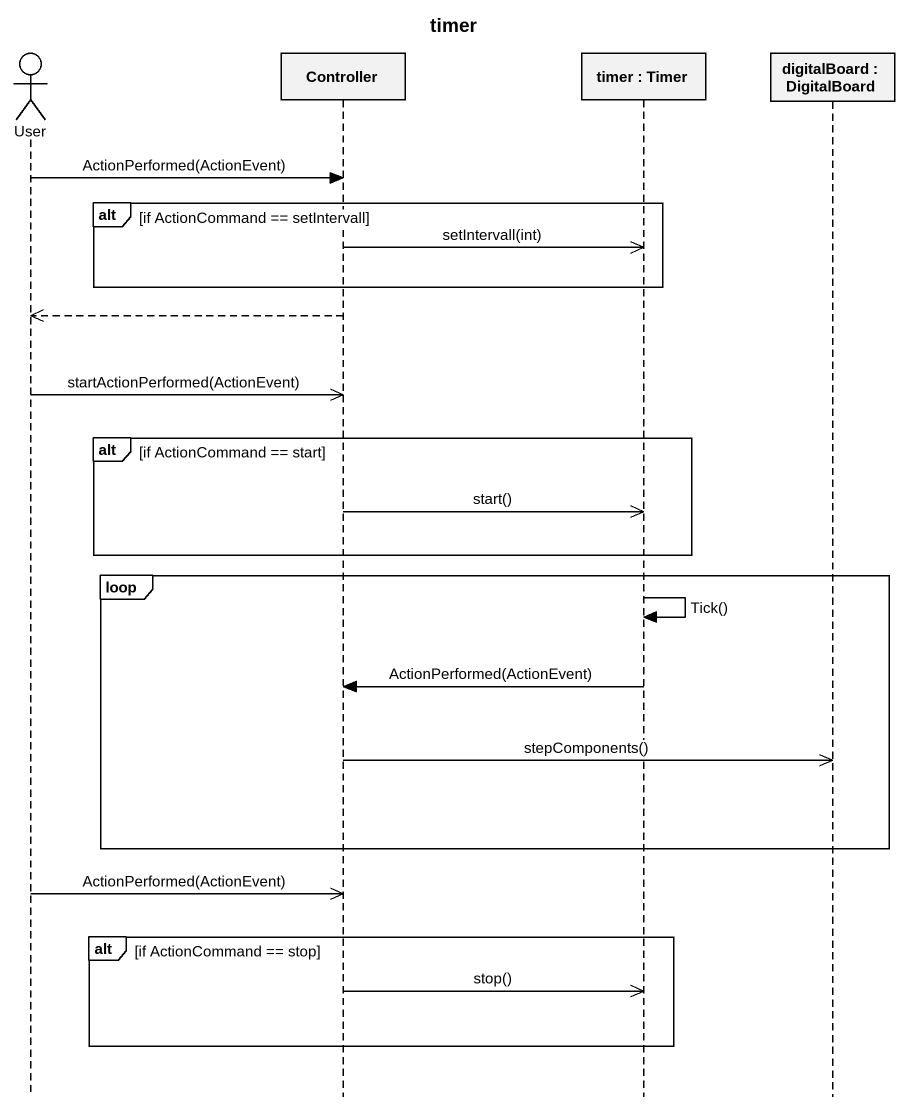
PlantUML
@startuml
title timer
hide footbox
actor User
participant Controller
participant "timer : Timer" as timer_Timer
participant "digitalBoard : DigitalBoard" as digitalBoard_DigitalBoard

User -> Controller : ActionPerformed(ActionEvent)
alt if ActionCommand == setIntervall
  Controller ->> timer_Timer : setIntervall(int)
end
Controller -->> User
User ->> Controller : startActionPerformed(ActionEvent)
alt if ActionCommand == start
  Controller ->> timer_Timer : start()
end
loop
  timer_Timer -> timer_Timer : Tick()
  timer_Timer -> Controller : ActionPerformed(ActionEvent)
  Controller ->> digitalBoard_DigitalBoard : stepComponents()
end
User ->> Controller : ActionPerformed(ActionEvent)
alt if ActionCommand == stop
  Controller ->> timer_Timer : stop()
end
@enduml
